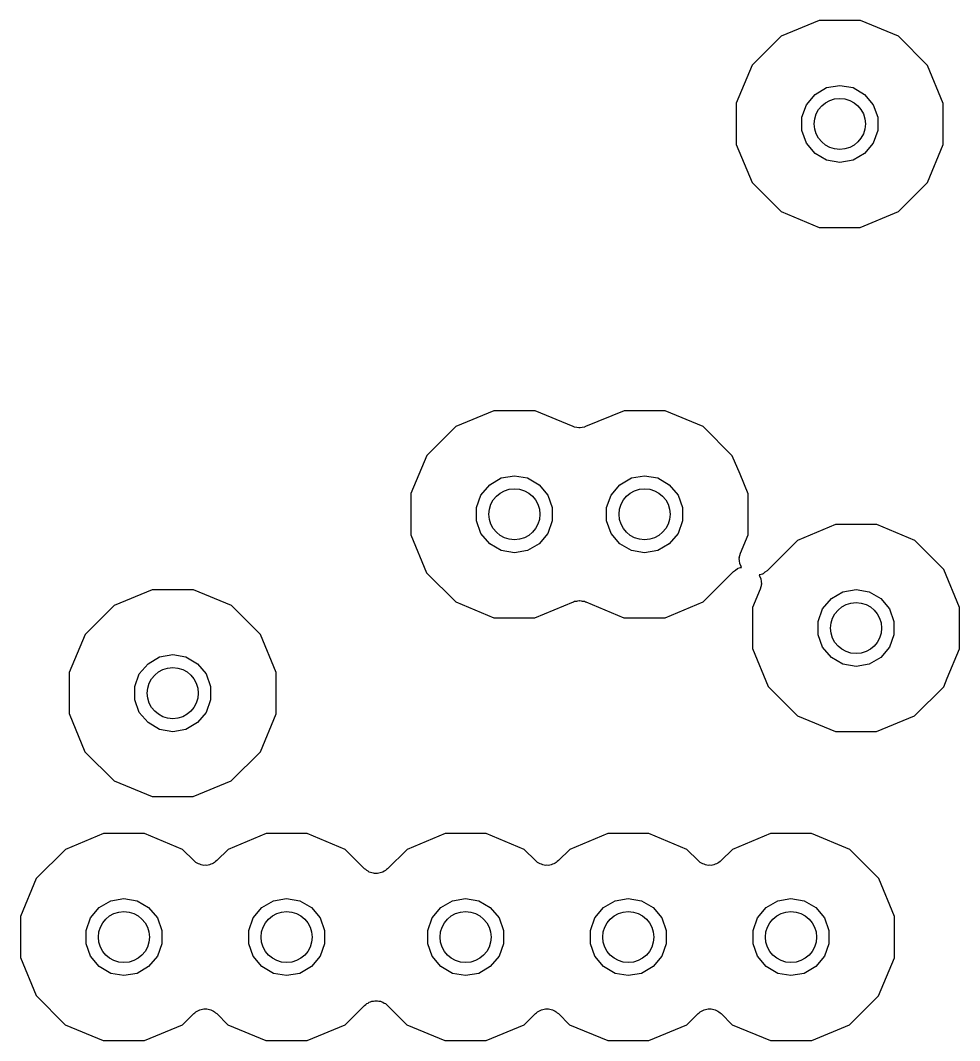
# Model space of a CAD drawing. Extents: x 10 to 287, y -200 to -10.
# Drawn here: x 104.22 to 111.55, y -133.27 to -125.3 of the extents above; entities that cross this region are included whole.
import ezdxf

# ---------------------------------------------------------------- set-up
doc = ezdxf.new("R2010")
doc.units = 0
doc.header["$MEASUREMENT"] = 0
doc.layers.add('BLACK', color=7, linetype='CONTINUOUS')

msp = doc.modelspace()

# ---------------------------------------------------------------- linework, layer by layer
at = {"layer": 'Black'}
for p, q in [((110.457, -125.303), (110.16, -125.426)), ((110.778, -125.303), (110.457, -125.303)), ((111.075, -125.427), (110.778, -125.303)), ((110.16, -125.426), (109.933, -125.653)), ((111.302, -125.654), (111.075, -125.427)), ((109.933, -125.653), (109.809, -125.95)), ((111.425, -125.951), (111.302, -125.654)), ((110.424, -125.881), (110.514, -125.828)), ((110.514, -125.828), (110.617, -125.81)), ((110.617, -125.81), (110.72, -125.828)), ((110.72, -125.828), (110.81, -125.881)), ((110.356, -125.961), (110.424, -125.881)), ((110.81, -125.881), (110.878, -125.961)), ((109.809, -125.95), (109.809, -126.271)), ((110.321, -126.059), (110.356, -125.961)), ((110.878, -125.961), (110.913, -126.059)), ((111.425, -126.047), (111.425, -125.951)), ((110.321, -126.163), (110.321, -126.059)), ((110.913, -126.059), (110.913, -126.163)), ((111.425, -126.272), (111.425, -126.047)), ((111.425, -126.047), (111.425, -126.047)), ((110.356, -126.261), (110.321, -126.163)), ((110.913, -126.163), (110.878, -126.261)), ((110.424, -126.341), (110.356, -126.261)), ((110.878, -126.261), (110.81, -126.341)), ((109.809, -126.271), (109.932, -126.568)), ((111.301, -126.569), (111.425, -126.272)), ((110.514, -126.394), (110.424, -126.341)), ((110.617, -126.412), (110.514, -126.394)), ((110.72, -126.394), (110.617, -126.412)), ((110.81, -126.341), (110.72, -126.394)), ((109.932, -126.568), (110.159, -126.795)), ((111.074, -126.796), (111.301, -126.569)), ((110.159, -126.795), (110.456, -126.919)), ((110.777, -126.919), (111.074, -126.796)), ((110.456, -126.919), (110.777, -126.919)), ((107.917, -128.351), (107.62, -128.474)), ((108.238, -128.351), (107.917, -128.351)), ((108.536, -128.475), (108.238, -128.351)), ((108.933, -128.351), (108.633, -128.475)), ((109.254, -128.351), (108.933, -128.351)), ((109.551, -128.475), (109.254, -128.351)), ((107.62, -128.474), (107.393, -128.701)), ((108.541, -128.476), (108.536, -128.475)), ((108.546, -128.479), (108.541, -128.476)), ((108.563, -128.481), (108.546, -128.479)), ((108.579, -128.485), (108.563, -128.481)), ((108.585, -128.484), (108.579, -128.485)), ((108.59, -128.485), (108.585, -128.484)), ((108.606, -128.481), (108.59, -128.485)), ((108.623, -128.479), (108.606, -128.481)), ((108.628, -128.476), (108.623, -128.479)), ((108.633, -128.475), (108.628, -128.476)), ((109.778, -128.702), (109.551, -128.475)), ((107.393, -128.701), (107.269, -128.998)), ((109.838, -128.847), (109.778, -128.702)), ((107.884, -128.929), (107.974, -128.876)), ((107.974, -128.876), (108.077, -128.858)), ((108.077, -128.858), (108.18, -128.876)), ((108.18, -128.876), (108.27, -128.929)), ((108.9, -128.929), (108.99, -128.876)), ((108.99, -128.876), (109.093, -128.858)), ((109.093, -128.858), (109.196, -128.876)), ((109.196, -128.876), (109.286, -128.929)), ((109.901, -128.999), (109.838, -128.847)), ((107.816, -129.009), (107.884, -128.929)), ((108.27, -128.929), (108.338, -129.009)), ((108.832, -129.009), (108.9, -128.929)), ((109.286, -128.929), (109.354, -129.009)), ((107.269, -128.998), (107.269, -129.319)), ((107.781, -129.107), (107.816, -129.009)), ((108.338, -129.009), (108.373, -129.107)), ((108.797, -129.107), (108.832, -129.009)), ((109.354, -129.009), (109.389, -129.107)), ((109.901, -129.32), (109.901, -128.999)), ((107.781, -129.211), (107.781, -129.107)), ((108.373, -129.107), (108.373, -129.211)), ((108.797, -129.211), (108.797, -129.107)), ((109.389, -129.107), (109.389, -129.211)), ((107.816, -129.309), (107.781, -129.211)), ((108.373, -129.211), (108.338, -129.309)), ((108.832, -129.309), (108.797, -129.211)), ((109.389, -129.211), (109.354, -129.309)), ((110.584, -129.24), (110.287, -129.363)), ((110.905, -129.24), (110.584, -129.24)), ((111.202, -129.364), (110.905, -129.24)), ((107.269, -129.319), (107.392, -129.616)), ((107.884, -129.389), (107.816, -129.309)), ((108.338, -129.309), (108.27, -129.389)), ((108.9, -129.389), (108.832, -129.309)), ((109.354, -129.309), (109.286, -129.389)), ((109.842, -129.462), (109.901, -129.32)), ((110.287, -129.363), (110.049, -129.601)), ((111.429, -129.591), (111.202, -129.364)), ((107.974, -129.442), (107.884, -129.389)), ((108.077, -129.46), (107.974, -129.442)), ((108.18, -129.442), (108.077, -129.46)), ((108.27, -129.389), (108.18, -129.442)), ((108.99, -129.442), (108.9, -129.389)), ((109.093, -129.46), (108.99, -129.442)), ((109.196, -129.442), (109.093, -129.46)), ((109.286, -129.389), (109.196, -129.442)), ((109.832, -129.5), (109.837, -129.481)), ((109.833, -129.503), (109.832, -129.5)), ((109.832, -129.505), (109.833, -129.503)), ((109.835, -129.524), (109.832, -129.505)), ((109.836, -129.544), (109.835, -129.524)), ((109.837, -129.481), (109.842, -129.462)), ((109.55, -129.844), (109.788, -129.606)), ((109.788, -129.606), (109.804, -129.595)), ((109.804, -129.595), (109.819, -129.583)), ((109.819, -129.583), (109.822, -129.583)), ((109.822, -129.583), (109.824, -129.581)), ((109.824, -129.581), (109.843, -129.576)), ((109.837, -129.546), (109.836, -129.544)), ((109.838, -129.549), (109.837, -129.546)), ((109.847, -129.566), (109.838, -129.549)), ((109.843, -129.576), (109.85, -129.574)), ((109.85, -129.574), (109.847, -129.566)), ((110.049, -129.601), (110.033, -129.612)), ((111.552, -129.888), (111.429, -129.591)), ((107.392, -129.616), (107.619, -129.843)), ((109.994, -129.631), (109.987, -129.633)), ((109.987, -129.633), (109.99, -129.641)), ((109.99, -129.641), (109.999, -129.658)), ((110.013, -129.626), (109.994, -129.631)), ((109.999, -129.658), (110, -129.661)), ((110, -129.661), (110.001, -129.663)), ((110.001, -129.663), (110.002, -129.683)), ((110.002, -129.683), (110.005, -129.702)), ((110.015, -129.624), (110.013, -129.626)), ((110.018, -129.624), (110.015, -129.624)), ((110.033, -129.612), (110.018, -129.624)), ((105.25, -129.748), (104.953, -129.871)), ((105.571, -129.748), (105.25, -129.748)), ((105.868, -129.872), (105.571, -129.748)), ((109.995, -129.745), (109.936, -129.887)), ((110, -129.726), (109.995, -129.745)), ((110.005, -129.707), (110, -129.726)), ((110.005, -129.702), (110.004, -129.704)), ((110.004, -129.704), (110.005, -129.707)), ((110.551, -129.818), (110.641, -129.765)), ((110.641, -129.765), (110.744, -129.747)), ((110.744, -129.747), (110.847, -129.765)), ((110.847, -129.765), (110.937, -129.818)), ((107.619, -129.843), (107.916, -129.967)), ((108.237, -129.967), (108.537, -129.843)), ((108.537, -129.843), (108.542, -129.842)), ((108.542, -129.842), (108.547, -129.839)), ((108.547, -129.839), (108.564, -129.837)), ((108.564, -129.837), (108.58, -129.833)), ((108.58, -129.833), (108.585, -129.834)), ((108.585, -129.834), (108.591, -129.833)), ((108.591, -129.833), (108.607, -129.837)), ((108.607, -129.837), (108.624, -129.839)), ((108.624, -129.839), (108.629, -129.842)), ((108.629, -129.842), (108.634, -129.843)), ((108.634, -129.843), (108.932, -129.967)), ((109.253, -129.967), (109.55, -129.844)), ((110.483, -129.898), (110.551, -129.818)), ((110.937, -129.818), (111.005, -129.898)), ((104.953, -129.871), (104.726, -130.098)), ((106.095, -130.099), (105.868, -129.872)), ((109.936, -129.887), (109.936, -130.208)), ((110.448, -129.996), (110.483, -129.898)), ((111.005, -129.898), (111.04, -129.996)), ((111.552, -130.209), (111.552, -129.888)), ((107.916, -129.967), (108.237, -129.967)), ((108.932, -129.967), (109.253, -129.967)), ((110.448, -130.1), (110.448, -129.996)), ((111.04, -129.996), (111.04, -130.1)), ((104.726, -130.098), (104.602, -130.395)), ((106.218, -130.396), (106.095, -130.099)), ((110.483, -130.198), (110.448, -130.1)), ((111.04, -130.1), (111.005, -130.198)), ((109.936, -130.208), (110.059, -130.505)), ((110.551, -130.278), (110.483, -130.198)), ((111.005, -130.198), (110.937, -130.278)), ((111.456, -130.438), (111.552, -130.209)), ((105.217, -130.326), (105.307, -130.273)), ((105.307, -130.273), (105.41, -130.255)), ((105.41, -130.255), (105.513, -130.273)), ((105.513, -130.273), (105.603, -130.326)), ((110.641, -130.331), (110.551, -130.278)), ((110.937, -130.278), (110.847, -130.331)), ((104.602, -130.395), (104.602, -130.716)), ((105.149, -130.406), (105.217, -130.326)), ((105.603, -130.326), (105.671, -130.406)), ((106.218, -130.717), (106.218, -130.396)), ((110.744, -130.349), (110.641, -130.331)), ((110.847, -130.331), (110.744, -130.349)), ((105.114, -130.504), (105.149, -130.406)), ((105.671, -130.406), (105.706, -130.504)), ((111.428, -130.506), (111.456, -130.438)), ((105.114, -130.608), (105.114, -130.504)), ((105.706, -130.504), (105.706, -130.608)), ((110.059, -130.505), (110.286, -130.732)), ((111.201, -130.733), (111.428, -130.506)), ((105.149, -130.706), (105.114, -130.608)), ((105.706, -130.608), (105.671, -130.706)), ((104.602, -130.716), (104.725, -131.013)), ((105.217, -130.786), (105.149, -130.706)), ((105.671, -130.706), (105.603, -130.786)), ((106.094, -131.014), (106.218, -130.717)), ((105.307, -130.839), (105.217, -130.786)), ((105.603, -130.786), (105.513, -130.839)), ((110.286, -130.732), (110.583, -130.856)), ((110.904, -130.856), (111.201, -130.733)), ((105.41, -130.857), (105.307, -130.839)), ((105.513, -130.839), (105.41, -130.857)), ((110.583, -130.856), (110.904, -130.856)), ((104.725, -131.013), (104.952, -131.24)), ((105.867, -131.241), (106.094, -131.014)), ((104.952, -131.24), (105.249, -131.364)), ((105.57, -131.364), (105.867, -131.241)), ((105.249, -131.364), (105.57, -131.364)), ((104.869, -131.653), (104.572, -131.776)), ((105.19, -131.653), (104.869, -131.653)), ((105.487, -131.777), (105.19, -131.653)), ((106.139, -131.653), (105.842, -131.776)), ((106.46, -131.653), (106.139, -131.653)), ((106.757, -131.777), (106.46, -131.653)), ((107.536, -131.653), (107.239, -131.776)), ((107.857, -131.653), (107.536, -131.653)), ((108.154, -131.777), (107.857, -131.653)), ((108.806, -131.653), (108.509, -131.776)), ((109.127, -131.653), (108.806, -131.653)), ((109.424, -131.777), (109.127, -131.653)), ((110.076, -131.653), (109.779, -131.776)), ((110.397, -131.653), (110.076, -131.653)), ((110.694, -131.777), (110.397, -131.653)), ((104.572, -131.776), (104.345, -132.003)), ((105.574, -131.864), (105.487, -131.777)), ((105.842, -131.776), (105.754, -131.864)), ((106.908, -131.927), (106.757, -131.777)), ((107.239, -131.776), (107.087, -131.927)), ((108.241, -131.864), (108.154, -131.777)), ((108.509, -131.776), (108.421, -131.864)), ((109.511, -131.864), (109.424, -131.777)), ((109.779, -131.776), (109.691, -131.864)), ((110.921, -132.004), (110.694, -131.777)), ((105.583, -131.87), (105.574, -131.864)), ((105.591, -131.878), (105.583, -131.87)), ((105.601, -131.883), (105.591, -131.878)), ((105.61, -131.889), (105.601, -131.883)), ((105.621, -131.892), (105.61, -131.889)), ((105.631, -131.897), (105.621, -131.892)), ((105.642, -131.898), (105.631, -131.897)), ((105.653, -131.901), (105.642, -131.898)), ((105.664, -131.9), (105.653, -131.901)), ((105.675, -131.901), (105.664, -131.9)), ((105.686, -131.898), (105.675, -131.901)), ((105.697, -131.897), (105.686, -131.898)), ((105.707, -131.892), (105.697, -131.897)), ((105.718, -131.889), (105.707, -131.892)), ((105.727, -131.883), (105.718, -131.889)), ((105.737, -131.878), (105.727, -131.883)), ((105.745, -131.87), (105.737, -131.878)), ((105.754, -131.864), (105.745, -131.87)), ((108.25, -131.87), (108.241, -131.864)), ((108.258, -131.878), (108.25, -131.87)), ((108.268, -131.883), (108.258, -131.878)), ((108.277, -131.889), (108.268, -131.883)), ((108.288, -131.892), (108.277, -131.889)), ((108.298, -131.897), (108.288, -131.892)), ((108.309, -131.898), (108.298, -131.897)), ((108.32, -131.901), (108.309, -131.898)), ((108.331, -131.9), (108.32, -131.901)), ((108.342, -131.901), (108.331, -131.9)), ((108.353, -131.898), (108.342, -131.901)), ((108.364, -131.897), (108.353, -131.898)), ((108.374, -131.892), (108.364, -131.897)), ((108.385, -131.889), (108.374, -131.892)), ((108.394, -131.883), (108.385, -131.889)), ((108.404, -131.878), (108.394, -131.883)), ((108.412, -131.87), (108.404, -131.878)), ((108.421, -131.864), (108.412, -131.87)), ((109.52, -131.87), (109.511, -131.864)), ((109.528, -131.878), (109.52, -131.87)), ((109.538, -131.883), (109.528, -131.878)), ((109.547, -131.889), (109.538, -131.883)), ((109.558, -131.892), (109.547, -131.889)), ((109.568, -131.897), (109.558, -131.892)), ((109.579, -131.898), (109.568, -131.897)), ((109.59, -131.901), (109.579, -131.898)), ((109.601, -131.9), (109.59, -131.901)), ((109.612, -131.901), (109.601, -131.9)), ((109.623, -131.898), (109.612, -131.901)), ((109.634, -131.897), (109.623, -131.898)), ((109.644, -131.892), (109.634, -131.897)), ((109.655, -131.889), (109.644, -131.892)), ((109.664, -131.883), (109.655, -131.889)), ((109.674, -131.878), (109.664, -131.883)), ((109.682, -131.87), (109.674, -131.878)), ((109.691, -131.864), (109.682, -131.87)), ((106.917, -131.934), (106.908, -131.927)), ((106.924, -131.942), (106.917, -131.934)), ((106.935, -131.946), (106.924, -131.942)), ((106.944, -131.953), (106.935, -131.946)), ((106.954, -131.956), (106.944, -131.953)), ((106.964, -131.96), (106.954, -131.956)), ((106.976, -131.961), (106.964, -131.96)), ((106.986, -131.964), (106.976, -131.961)), ((106.997, -131.963), (106.986, -131.964)), ((107.008, -131.964), (106.997, -131.963)), ((107.019, -131.961), (107.008, -131.964)), ((107.03, -131.96), (107.019, -131.961)), ((107.04, -131.956), (107.03, -131.96)), ((107.051, -131.953), (107.04, -131.956)), ((107.06, -131.946), (107.051, -131.953)), ((107.07, -131.942), (107.06, -131.946)), ((107.078, -131.934), (107.07, -131.942)), ((107.087, -131.927), (107.078, -131.934)), ((104.345, -132.003), (104.221, -132.3)), ((111.044, -132.301), (110.921, -132.004)), ((104.768, -132.311), (104.836, -132.231)), ((104.836, -132.231), (104.926, -132.178)), ((104.926, -132.178), (105.029, -132.16)), ((105.029, -132.16), (105.132, -132.178)), ((105.132, -132.178), (105.222, -132.231)), ((105.222, -132.231), (105.29, -132.311)), ((106.038, -132.311), (106.106, -132.231)), ((106.106, -132.231), (106.196, -132.178)), ((106.196, -132.178), (106.299, -132.16)), ((106.299, -132.16), (106.402, -132.178)), ((106.402, -132.178), (106.492, -132.231)), ((106.492, -132.231), (106.56, -132.311)), ((107.435, -132.311), (107.503, -132.231)), ((107.503, -132.231), (107.593, -132.178)), ((107.593, -132.178), (107.696, -132.16)), ((107.696, -132.16), (107.799, -132.178)), ((107.799, -132.178), (107.889, -132.231)), ((107.889, -132.231), (107.957, -132.311)), ((108.705, -132.311), (108.773, -132.231)), ((108.773, -132.231), (108.863, -132.178)), ((108.863, -132.178), (108.966, -132.16)), ((108.966, -132.16), (109.069, -132.178)), ((109.069, -132.178), (109.159, -132.231)), ((109.159, -132.231), (109.227, -132.311)), ((109.975, -132.311), (110.043, -132.231)), ((110.043, -132.231), (110.133, -132.178)), ((110.133, -132.178), (110.236, -132.16)), ((110.236, -132.16), (110.339, -132.178)), ((110.339, -132.178), (110.429, -132.231)), ((110.429, -132.231), (110.497, -132.311)), ((104.221, -132.3), (104.221, -132.621)), ((104.733, -132.409), (104.768, -132.311)), ((105.29, -132.311), (105.325, -132.409)), ((106.003, -132.409), (106.038, -132.311)), ((106.56, -132.311), (106.595, -132.409)), ((107.4, -132.409), (107.435, -132.311)), ((107.957, -132.311), (107.992, -132.409)), ((108.67, -132.409), (108.705, -132.311)), ((109.227, -132.311), (109.262, -132.409)), ((109.94, -132.409), (109.975, -132.311)), ((110.497, -132.311), (110.532, -132.409)), ((111.044, -132.622), (111.044, -132.301)), ((104.733, -132.513), (104.733, -132.409)), ((105.325, -132.409), (105.325, -132.513)), ((106.003, -132.513), (106.003, -132.409)), ((106.595, -132.409), (106.595, -132.513)), ((107.4, -132.513), (107.4, -132.409)), ((107.992, -132.409), (107.992, -132.513)), ((108.67, -132.513), (108.67, -132.409)), ((109.262, -132.409), (109.262, -132.513)), ((109.94, -132.513), (109.94, -132.409)), ((110.532, -132.409), (110.532, -132.513)), ((104.768, -132.611), (104.733, -132.513)), ((105.325, -132.513), (105.29, -132.611)), ((106.038, -132.611), (106.003, -132.513)), ((106.595, -132.513), (106.56, -132.611)), ((107.435, -132.611), (107.4, -132.513)), ((107.992, -132.513), (107.957, -132.611)), ((108.705, -132.611), (108.67, -132.513)), ((109.262, -132.513), (109.227, -132.611)), ((109.975, -132.611), (109.94, -132.513)), ((110.532, -132.513), (110.497, -132.611)), ((104.221, -132.621), (104.344, -132.918)), ((104.836, -132.691), (104.768, -132.611)), ((105.29, -132.611), (105.222, -132.691)), ((106.106, -132.691), (106.038, -132.611)), ((106.56, -132.611), (106.492, -132.691)), ((107.503, -132.691), (107.435, -132.611)), ((107.957, -132.611), (107.889, -132.691)), ((108.773, -132.691), (108.705, -132.611)), ((109.227, -132.611), (109.159, -132.691)), ((110.043, -132.691), (109.975, -132.611)), ((110.497, -132.611), (110.429, -132.691)), ((110.92, -132.919), (111.044, -132.622)), ((104.926, -132.744), (104.836, -132.691)), ((105.222, -132.691), (105.132, -132.744)), ((106.196, -132.744), (106.106, -132.691)), ((106.492, -132.691), (106.402, -132.744)), ((107.593, -132.744), (107.503, -132.691)), ((107.889, -132.691), (107.799, -132.744)), ((108.863, -132.744), (108.773, -132.691)), ((109.159, -132.691), (109.069, -132.744)), ((110.133, -132.744), (110.043, -132.691)), ((110.429, -132.691), (110.339, -132.744)), ((105.029, -132.762), (104.926, -132.744)), ((105.132, -132.744), (105.029, -132.762)), ((106.299, -132.762), (106.196, -132.744)), ((106.402, -132.744), (106.299, -132.762)), ((107.696, -132.762), (107.593, -132.744)), ((107.799, -132.744), (107.696, -132.762)), ((108.966, -132.762), (108.863, -132.744)), ((109.069, -132.744), (108.966, -132.762)), ((110.236, -132.762), (110.133, -132.744)), ((110.339, -132.744), (110.236, -132.762)), ((104.344, -132.918), (104.571, -133.145)), ((110.693, -133.146), (110.92, -132.919)), ((105.61, -133.033), (105.621, -133.03)), ((105.621, -133.03), (105.631, -133.025)), ((105.631, -133.025), (105.642, -133.024)), ((105.642, -133.024), (105.653, -133.021)), ((105.653, -133.021), (105.664, -133.022)), ((105.664, -133.022), (105.675, -133.021)), ((105.675, -133.021), (105.686, -133.024)), ((105.686, -133.024), (105.697, -133.025)), ((105.697, -133.025), (105.707, -133.03)), ((105.707, -133.03), (105.718, -133.033)), ((106.756, -133.146), (106.908, -132.995)), ((106.908, -132.995), (106.917, -132.988)), ((106.917, -132.988), (106.925, -132.98)), ((106.925, -132.98), (106.935, -132.976)), ((106.935, -132.976), (106.944, -132.969)), ((106.944, -132.969), (106.955, -132.966)), ((106.955, -132.966), (106.965, -132.962)), ((106.965, -132.962), (106.976, -132.961)), ((106.976, -132.961), (106.987, -132.958)), ((106.987, -132.958), (106.998, -132.959)), ((106.998, -132.959), (107.009, -132.958)), ((107.009, -132.958), (107.019, -132.961)), ((107.019, -132.961), (107.031, -132.962)), ((107.031, -132.962), (107.041, -132.966)), ((107.041, -132.966), (107.051, -132.969)), ((107.051, -132.969), (107.06, -132.976)), ((107.06, -132.976), (107.071, -132.98)), ((107.071, -132.98), (107.078, -132.988)), ((107.078, -132.988), (107.087, -132.995)), ((107.087, -132.995), (107.238, -133.145)), ((108.277, -133.033), (108.288, -133.03)), ((108.288, -133.03), (108.298, -133.025)), ((108.298, -133.025), (108.309, -133.024)), ((108.309, -133.024), (108.32, -133.021)), ((108.32, -133.021), (108.331, -133.022)), ((108.331, -133.022), (108.342, -133.021)), ((108.342, -133.021), (108.353, -133.024)), ((108.353, -133.024), (108.364, -133.025)), ((108.364, -133.025), (108.374, -133.03)), ((108.374, -133.03), (108.385, -133.033)), ((109.547, -133.033), (109.558, -133.03)), ((109.558, -133.03), (109.568, -133.025)), ((109.568, -133.025), (109.579, -133.024)), ((109.579, -133.024), (109.59, -133.021)), ((109.59, -133.021), (109.601, -133.022)), ((109.601, -133.022), (109.612, -133.021)), ((109.612, -133.021), (109.623, -133.024)), ((109.623, -133.024), (109.634, -133.025)), ((109.634, -133.025), (109.644, -133.03)), ((109.644, -133.03), (109.655, -133.033)), ((105.486, -133.146), (105.574, -133.058)), ((105.574, -133.058), (105.583, -133.052)), ((105.583, -133.052), (105.591, -133.044)), ((105.591, -133.044), (105.601, -133.039)), ((105.601, -133.039), (105.61, -133.033)), ((105.718, -133.033), (105.727, -133.039)), ((105.727, -133.039), (105.737, -133.044)), ((105.737, -133.044), (105.745, -133.052)), ((105.745, -133.052), (105.754, -133.058)), ((105.754, -133.058), (105.841, -133.145)), ((108.153, -133.146), (108.241, -133.058)), ((108.241, -133.058), (108.25, -133.052)), ((108.25, -133.052), (108.258, -133.044)), ((108.258, -133.044), (108.268, -133.039)), ((108.268, -133.039), (108.277, -133.033)), ((108.385, -133.033), (108.394, -133.039)), ((108.394, -133.039), (108.404, -133.044)), ((108.404, -133.044), (108.412, -133.052)), ((108.412, -133.052), (108.421, -133.058)), ((108.421, -133.058), (108.508, -133.145)), ((109.423, -133.146), (109.511, -133.058)), ((109.511, -133.058), (109.52, -133.052)), ((109.52, -133.052), (109.528, -133.044)), ((109.528, -133.044), (109.538, -133.039)), ((109.538, -133.039), (109.547, -133.033)), ((109.655, -133.033), (109.664, -133.039)), ((109.664, -133.039), (109.674, -133.044)), ((109.674, -133.044), (109.682, -133.052)), ((109.682, -133.052), (109.691, -133.058)), ((109.691, -133.058), (109.778, -133.145)), ((104.571, -133.145), (104.868, -133.269)), ((105.189, -133.269), (105.486, -133.146)), ((105.841, -133.145), (106.138, -133.269)), ((106.459, -133.269), (106.756, -133.146)), ((107.238, -133.145), (107.535, -133.269)), ((107.856, -133.269), (108.153, -133.146)), ((108.508, -133.145), (108.805, -133.269)), ((109.126, -133.269), (109.423, -133.146)), ((109.778, -133.145), (110.075, -133.269)), ((110.399, -133.268), (110.693, -133.146)), ((104.868, -133.269), (105.189, -133.269)), ((106.138, -133.269), (106.459, -133.269)), ((107.535, -133.269), (107.856, -133.269)), ((108.805, -133.269), (109.126, -133.269)), ((110.075, -133.269), (110.396, -133.269)), ((110.396, -133.269), (110.399, -133.268))]:
    msp.add_line(p, q, dxfattribs=at)
for centre in [(110.617, -126.111), (108.077, -129.159), (109.093, -129.159), (110.744, -130.048), (105.41, -130.556), (105.029, -132.461), (106.299, -132.461), (107.696, -132.461), (108.966, -132.461), (110.236, -132.461)]:
    msp.add_circle(centre, 0.1994, dxfattribs=at)

doc.saveas('drawing.dxf')
